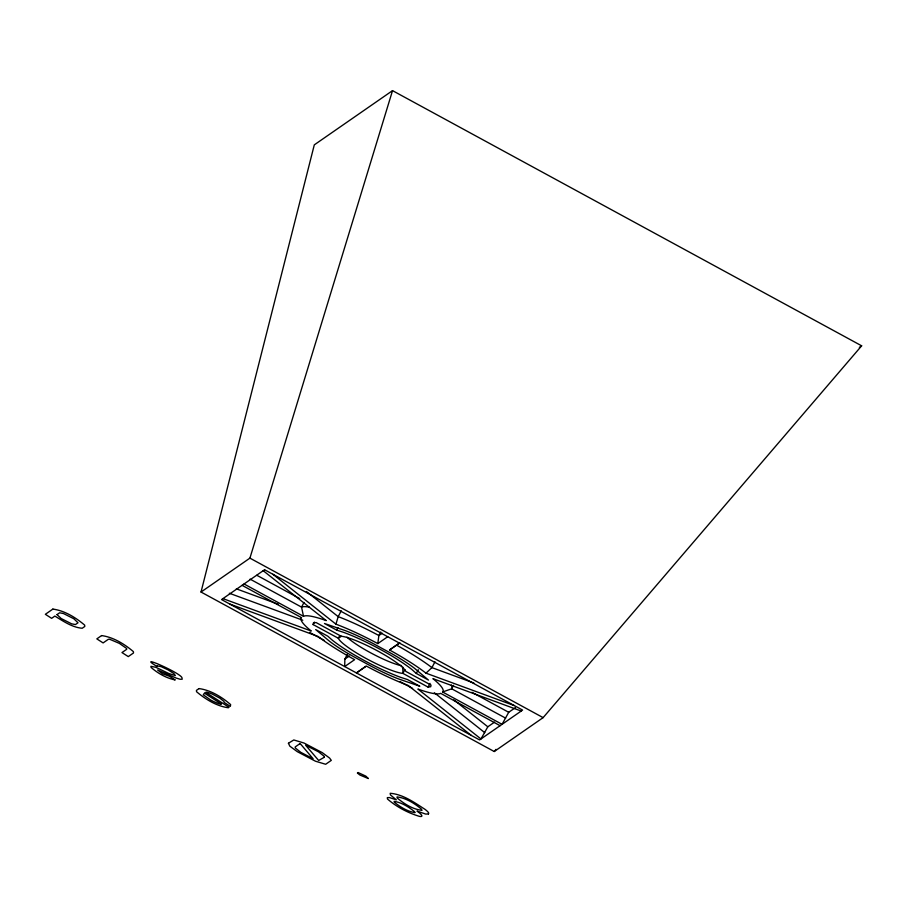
<?xml version="1.0" encoding="UTF-8"?>
<svg xmlns="http://www.w3.org/2000/svg" width="907" height="907" viewBox="0 0 907 907"><rect width="100%" height="100%" fill="white"/><g stroke="black" fill="none" stroke-linecap="round" stroke-linejoin="round"><path stroke-width="1.36" d="M347.313 654.435L344.853 659.117L344.694 666.554L354.614 659.684A67.39 10.657 27.8 0 1 318.153 636.499L229.845 604.085M272.871 574.256L335.941 624.175A67.39 10.657 27.8 0 1 377.811 643.607L378.877 635.524L380.736 632.009M313.13 624.583L313.437 622.928L316.055 622.542L341.236 636.272A38.173 6.043 27.8 0 1 377.652 650.965A38.173 6.043 27.8 0 1 405.803 671.395L431.029 685.08L430.712 686.735L428.093 687.121L402.923 673.391A38.173 6.043 27.8 0 1 366.496 658.697A38.173 6.043 27.8 0 1 338.345 638.267L313.13 624.583L314.434 622.089M201.025 592.033L314.298 144.859L392.527 90.632L861.65 345.816L543.123 717.63L494.236 751.529L201.025 592.033L249.913 558.134L392.527 90.632M335.941 624.175L338.186 616.635L341.27 610.785M428.421 813.953L428.728 813.318A18.922 2.993 27.8 0 0 425.122 809.429C414.499 802.582 403.116 794.317 390.191 793.285L390.429 794.906L396.325 799.838L389.534 797.57L387.323 797.638L387.459 798.988C396.597 806.969 407.81 812.831 419.419 816.368A18.231 2.88 27.8 0 0 418.785 812.411L416.993 811.085L425.689 814.067L428.41 813.964M304.015 602.452L301.555 607.123L303.505 616.318A67.39 10.657 27.8 0 1 326.259 620.615L263.189 570.696M336.633 630.104L343.742 632.406A54.919 8.685 27.8 0 1 411.744 669.4L416.313 673.459L428.478 680.069L414.318 668.142A47.64 7.539 27.8 0 0 390.452 652.972L372.868 643.403A47.64 7.539 27.8 0 0 345.465 630.682L324.479 623.494L336.633 630.104L337.948 627.621M339.66 635.784L338.345 638.267L341.474 636.226M404.885 669.661L402.923 673.391L402.799 667.076M416.313 673.459L418.286 669.717M434.997 661.77L431.913 667.62L425.995 673.164A67.39 10.657 27.8 0 0 389.534 649.979L399.851 642.746M428.093 687.121L430.054 683.379M453.545 685.295L451.697 688.798L442.593 691.984A67.39 10.657 27.8 0 0 432.911 678.629L521.208 711.054M500.108 725.691L440.643 693.345A67.39 10.657 27.8 0 1 417.889 689.048L480.959 738.967L487.819 726.79L494.553 722.108M442.593 691.984L502.059 724.33L508.714 712.29L515.459 707.619M494.236 751.529L496.027 749.341M57.073 614.561L59.624 612.781L63.558 613.574L73.796 618.733L78.013 622.78L75.451 624.56L71.653 623.835L61.211 618.563L57.028 614.583M344.853 659.117L349.342 655.999M382.255 633.177L378.877 635.524A67.708 10.714 27.8 0 0 338.186 616.635L306.396 591.477M377.811 643.607L387.72 636.725M365.816 666.339L356.428 672.937L366.337 666.067A67.39 10.657 27.8 0 0 408.218 685.488L471.277 735.407M389.534 649.979L399.454 643.108M859.348 347.415L861.65 345.816M401.518 665.579L399.023 665.114A34.829 5.51 27.8 0 1 346.973 637.145M236.353 588.836L278.324 604.255M229.335 593.246L302.791 620.218M473.885 683.028L431.913 667.62A67.708 10.714 27.8 0 0 396.472 645.092M222.941 598.609L311.248 631.034A67.39 10.657 27.8 0 1 301.555 617.678L242.09 585.332M425.995 673.164L514.303 705.589M249.913 558.134L543.123 717.63M256.828 575.276L299.729 598.609M471.946 692.29L508.714 712.29M250.071 579.12L301.555 607.123A67.708 10.714 27.8 0 1 309.434 607.191M505.63 718.14L451.697 688.798A67.708 10.714 27.8 0 0 451.312 685.023M244.04 583.972L303.505 616.318M309.536 632.372L324.4 640.455M400.214 681.701L412.606 688.436M453.84 699.898L487.819 726.79M434.317 692.733L484.735 732.641M288.426 743.252L289.832 746.166L297.281 751.665L315.477 761.211L325.658 764.272L331.293 760.372L329.615 758.082L322.166 752.572L303.958 743.014L293.789 739.965L288.426 743.252M52.867 609.085L45.35 614.3L51.631 618.325L54.873 616.08C63.297 621.193 72.197 627.429 82.208 628.256L84.816 626.454L84.657 625.104C75.689 617.531 64.612 610.626 52.867 609.085M101.584 635.58L96.822 638.879L103.103 642.916L108.341 639.288L109.656 639.254L119.361 643.38L126.651 648.505L126.742 649.265L121.98 652.564L128.272 656.6L133.522 652.961L133.374 651.611C124.418 644.015 113.318 637.145 101.584 635.58M264.572 569.743L221.557 599.572L479.576 739.919L522.591 710.09L264.572 569.743M199.007 688.583L196.411 690.386L196.558 691.724C205.515 699.308 216.626 706.19 228.349 707.755L229.018 707.29L205.719 692.313A10.623 1.678 27.8 0 1 212.873 694.388L219.936 698.231L224.029 701.474L224.052 702.347L230.333 706.383L230.65 704.592C221.784 696.939 210.696 690.125 199.007 688.583M204.483 693.175L203.281 694.83L210.571 699.955A10.578 1.667 27.8 0 0 220.14 704.047L221.467 704.093L204.483 693.175M299.616 743.876L295.183 746.949L295.297 747.98L300.875 752.391L313.108 758.74L300.296 743.717L299.616 743.876M324.264 757.288L318.663 760.485L305.625 745.214L318.516 751.824L324.116 756.245L324.264 757.288M421.766 810.291C412.696 809.271 404.046 803.761 397.107 797.922L397.062 796.913C406.109 798.035 414.646 803.443 421.585 809.248L421.766 810.291M157.308 665.919L156.718 666.271C134.406 652.689 182.148 673.516 182.012 677.994L182.205 679.207L180.187 679.275L176.173 678.051L157.614 670.001L162.398 673.708L169.53 676.316L175.221 679.967C166.298 678.119 157.909 673.391 151.084 667.439L150.936 666.305L155.891 667.314L168.736 673.482L175.357 675.579L173.883 673.561L168.078 669.876L161.061 666.622L157.308 665.919M358.095 772.537L357.381 773.036L359.864 775.009L368.344 778.557L365.827 776.12L358.095 772.537M414.816 812.593C407.243 811.425 400.146 806.89 394.228 802.128L394.137 801.346C401.71 802.525 408.842 806.981 414.714 811.822L414.816 812.593M419.669 686.168L398.683 678.98A47.64 7.539 27.8 0 1 371.28 666.26L353.696 656.691A47.64 7.539 27.8 0 1 329.831 641.521L315.67 629.594L327.835 636.204L332.404 640.263A54.919 8.685 27.8 0 0 400.406 677.257L407.515 679.558L419.669 686.168"/></g></svg>
